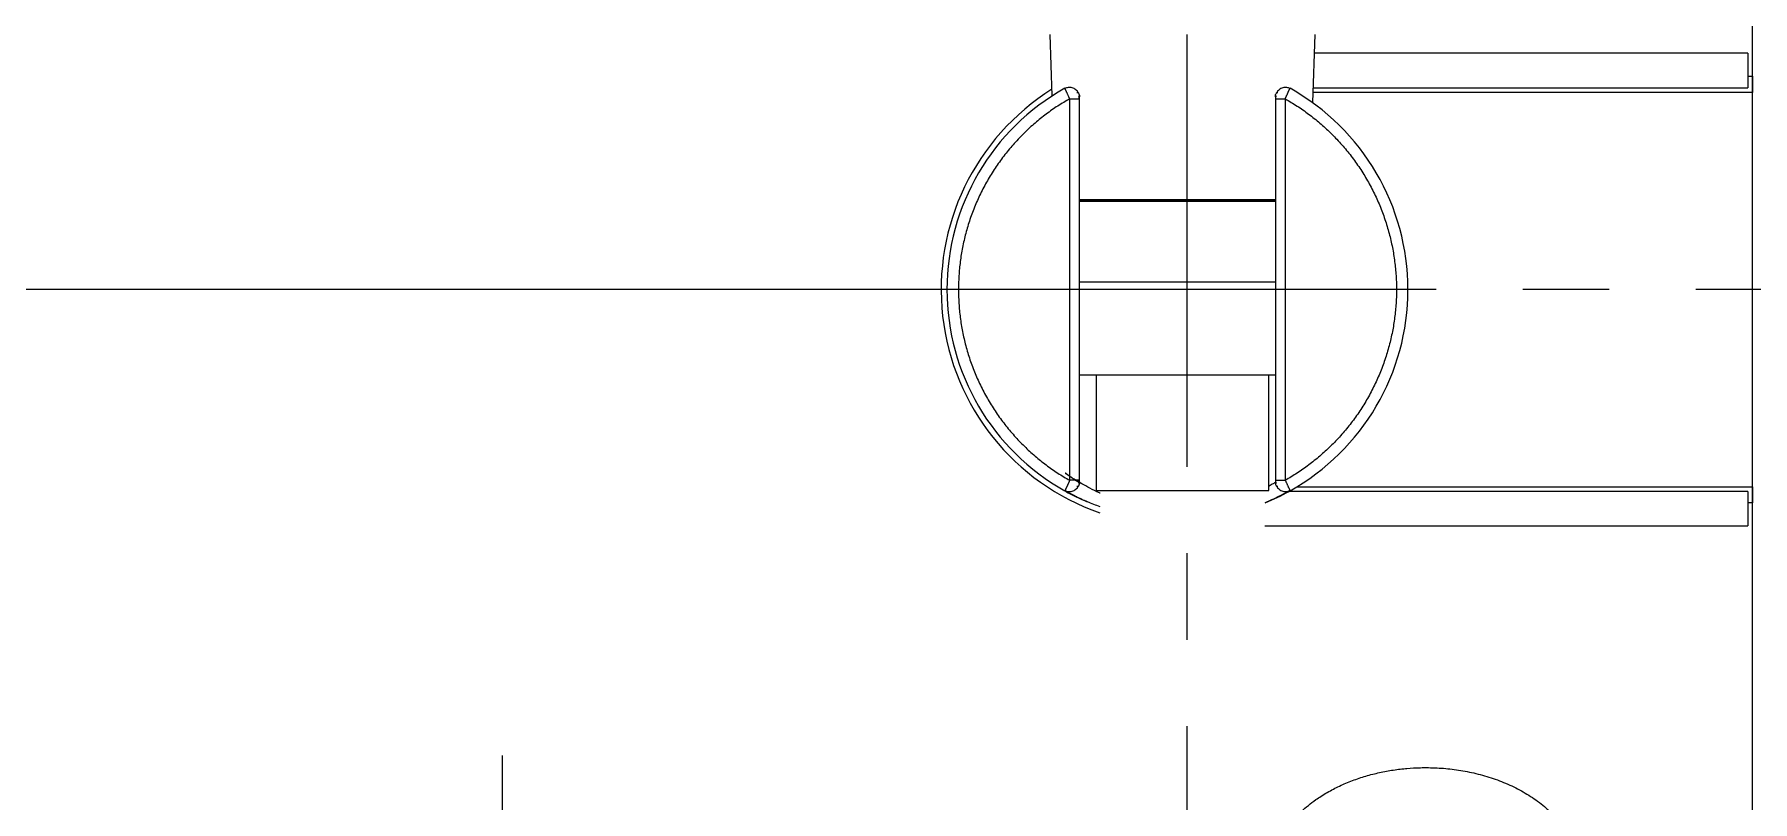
# Model space of a CAD drawing. Extents: x 6453 to 7582, y 0 to 827.
# Drawn here: x 7103.5 to 7252.6, y 235.1 to 301.6 of the extents above; entities that cross this region are included whole.
import ezdxf

# ---------------------------------------------------------------- set-up
doc = ezdxf.new("R2010")
doc.units = 0
doc.header["$LTSCALE"] = 30
doc.header["$MEASUREMENT"] = 0
doc.linetypes.add('CENTER', pattern=[2, 1.25, -0.25, 0.25, -0.25])
doc.layers.get('0').update_dxf_attribs({"linetype": 'CONTINUOUS'})
doc.layers.add('1', color=7, linetype='CONTINUOUS')
doc.layers.add('DEF_LAYER_ASSEM_MEMBER', color=7, linetype='CONTINUOUS')
doc.layers.add('치수선', color=7, linetype='CONTINUOUS', lineweight=20)

msp = doc.modelspace()

# ---------------------------------------------------------------- linework, layer by layer
at = {"color": 5, "lineweight": 9, "ltscale": 0.5}
msp.add_line((7200.82, 279.51), (6996.54, 279.51), dxfattribs=at)
at = {"layer": '1', "color": 7, "linetype": 'Continuous', "lineweight": 18}
for p, q in [((7191.79, 296.3), (7191.62, 301.64)), ((7214.59, 301.63), (7214.39, 295.72)), ((7252.16, 300.01), (7214.53, 300.01)), ((7252.16, 300.01), (7252.16, 297.01)), ((7214.43, 297.01), (7252.16, 297.01)), ((7252.16, 298.01), (7252.56, 298.01)), ((7252.56, 298.01), (7252.56, 296.61)), ((7194.16, 262.97), (7194.16, 296.05)), ((7211.16, 296.05), (7211.16, 262.97)), ((7252.56, 296.61), (7214.42, 296.61)), ((7252.56, 262.41), (7252.56, 296.61)), ((7211.16, 287.24), (7194.16, 287.24)), ((7194.16, 287.24), (7211.16, 287.24)), ((7211.16, 272.09), (7194.16, 272.09)), ((7195.6, 272.09), (7195.6, 262.09)), ((7210.6, 262.09), (7210.6, 272.09)), ((7213.04, 262.41), (7252.56, 262.41)), ((7252.56, 262.41), (7252.56, 261.01)), ((7195.6, 262.09), (7210.6, 262.09)), ((7252.16, 262.01), (7212.34, 262.01)), ((7252.16, 262.01), (7252.16, 259.01)), ((7252.56, 261.01), (7252.16, 261.01)), ((7210.25, 259.01), (7252.16, 259.01))]:
    msp.add_line(p, q, dxfattribs=at)
for radius, start, end in [(20.5, 122.0794, 250.8469), (20, 119.2257, 180), (20, 0, 60.7743), (20, 180, 240.7743), (20, 299.2257, 0), (20, 240.9834, 246.9684), (20, 292.3341, 298.9491)]:
    msp.add_arc((7202.66, 279.51), radius, start, end, dxfattribs=at)
for points, degree, knots in [([(7194.07, 296.56), (7194.04, 296.61), (7193.98, 296.71), (7193.85, 296.84), (7193.69, 296.94), (7193.52, 297), (7193.34, 297.04), (7193.13, 297.03), (7192.98, 296.99), (7192.89, 296.94)], 3, [0, 0, 0, 0, 0.126781, 0.258688, 0.392921, 0.52637, 0.656037, 0.779411, 1, 1, 1, 1]), ([(7192.91, 296.95), (7192.9, 296.95), (7192.9, 296.95), (7192.9, 296.96), (7192.9, 296.96), (7192.9, 296.96), (7192.9, 296.97), (7192.9, 296.97), (7192.9, 296.97), (7192.9, 296.97)], 3, [0, 0, 0, 0, 0.040438, 0.201895, 0.362738, 0.522969, 0.682589, 0.841599, 1, 1, 1, 1]), ([(7212.43, 296.94), (7212.34, 296.99), (7212.2, 297.03), (7211.98, 297.04), (7211.8, 297), (7211.63, 296.94), (7211.48, 296.84), (7211.35, 296.71), (7211.28, 296.61), (7211.26, 296.56)], 3, [0, 0, 0, 0, 0.220589, 0.343963, 0.47363, 0.607079, 0.741312, 0.873219, 1, 1, 1, 1]), ([(7212.42, 296.95), (7212.42, 296.95), (7212.42, 296.95), (7212.42, 296.96), (7212.42, 296.96), (7212.43, 296.96), (7212.43, 296.97), (7212.43, 296.97), (7212.43, 296.97), (7212.43, 296.97)], 3, [0, 0, 0, 0, 0.027195, 0.192026, 0.355832, 0.51857, 0.6802, 0.840687, 1, 1, 1, 1]), ([(7194.14, 296.42), (7194.13, 296.45), (7194.11, 296.52), (7194.07, 296.58), (7194.01, 296.59), (7193.97, 296.58), (7193.94, 296.56)], 3, [0, 0, 0, 0, 0.21733, 0.463553, 0.736318, 1, 1, 1, 1]), ([(7194.07, 296.25), (7194.08, 296.27), (7194.11, 296.29), (7194.12, 296.3), (7194.13, 296.3)], 3, [0, 0, 0, 0, 0.711691, 1, 1, 1, 1]), ([(7194.14, 296.05), (7194.14, 296.1), (7194.14, 296.16), (7194.14, 296.25), (7194.14, 296.28), (7194.14, 296.3)], 3, [0, 0, 0, 0, 0.49339, 0.744622, 1, 1, 1, 1]), ([(7211.38, 296.56), (7211.36, 296.58), (7211.31, 296.59), (7211.26, 296.58), (7211.21, 296.52), (7211.19, 296.45), (7211.18, 296.42)], 3, [0, 0, 0, 0, 0.263681, 0.536446, 0.78267, 1, 1, 1, 1]), ([(7211.18, 296.3), (7211.18, 296.28), (7211.18, 296.25), (7211.18, 296.16), (7211.18, 296.1), (7211.18, 296.05)], 3, [0, 0, 0, 0, 0.255378, 0.50661, 1, 1, 1, 1]), ([(7211.2, 296.3), (7211.2, 296.3), (7211.22, 296.29), (7211.24, 296.27), (7211.26, 296.25)], 3, [0, 0, 0, 0, 0.288305, 1, 1, 1, 1]), ([(7211.19, 287.29), (7211.04, 287.29), (7210.08, 287.29), (7209.12, 287.29), (7208.19, 287.29), (7207.15, 287.29), (7206.16, 287.29), (7205.1, 287.29), (7204.11, 287.29), (7202.09, 287.29), (7201.1, 287.29), (7200.05, 287.29), (7199.05, 287.29), (7198.01, 287.29), (7197.08, 287.29), (7196.13, 287.29), (7194.67, 287.29), (7194.13, 287.29)], 2, [0, 0, 0, 0.02165, 0.132678, 0.132678, 0.243706, 0.243706, 0.354734, 0.354734, 0.465762, 0.57679, 0.57679, 0.687817, 0.687817, 0.798845, 0.798845, 0.909873, 1, 1, 1]), ([(7194.13, 287.19), (7194.67, 287.19), (7196.13, 287.19), (7197.08, 287.19), (7198.01, 287.19), (7199.05, 287.19), (7200.05, 287.19), (7201.1, 287.19), (7202.09, 287.19), (7204.11, 287.19), (7205.1, 287.19), (7206.16, 287.19), (7207.15, 287.19), (7208.19, 287.19), (7209.12, 287.19), (7210.08, 287.19), (7211.04, 287.19), (7211.19, 287.19)], 2, [0, 0, 0, 0.090102, 0.201133, 0.201133, 0.312163, 0.312163, 0.423194, 0.423194, 0.534225, 0.645256, 0.645256, 0.756287, 0.756287, 0.867318, 0.867318, 0.978349, 1, 1, 1]), ([(7192.89, 262.09), (7192.98, 262.04), (7193.13, 262), (7193.34, 261.99), (7193.52, 262.03), (7193.69, 262.09), (7193.85, 262.19), (7193.98, 262.32), (7194.04, 262.42), (7194.07, 262.46)], 3, [0, 0, 0, 0, 0.220589, 0.343963, 0.47363, 0.607079, 0.741312, 0.873219, 1, 1, 1, 1]), ([(7193.94, 262.47), (7193.97, 262.45), (7194.01, 262.44), (7194.07, 262.45), (7194.11, 262.51), (7194.13, 262.58), (7194.14, 262.61)], 3, [0, 0, 0, 0, 0.263681, 0.536446, 0.78267, 1, 1, 1, 1]), ([(7194.13, 262.73), (7194.12, 262.73), (7194.11, 262.74), (7194.08, 262.76), (7194.07, 262.78)], 3, [0, 0, 0, 0, 0.288305, 1, 1, 1, 1]), ([(7194.14, 262.73), (7194.14, 262.75), (7194.14, 262.78), (7194.14, 262.87), (7194.14, 262.93), (7194.14, 262.98)], 3, [0, 0, 0, 0, 0.255378, 0.50661, 1, 1, 1, 1]), ([(7211.18, 262.98), (7211.18, 262.93), (7211.18, 262.87), (7211.18, 262.78), (7211.18, 262.75), (7211.18, 262.73)], 3, [0, 0, 0, 0, 0.49339, 0.744622, 1, 1, 1, 1]), ([(7211.18, 262.61), (7211.19, 262.58), (7211.21, 262.51), (7211.26, 262.45), (7211.31, 262.44), (7211.36, 262.45), (7211.38, 262.47)], 3, [0, 0, 0, 0, 0.21733, 0.463553, 0.736318, 1, 1, 1, 1]), ([(7211.26, 262.78), (7211.24, 262.76), (7211.22, 262.74), (7211.2, 262.73), (7211.2, 262.73)], 3, [0, 0, 0, 0, 0.711691, 1, 1, 1, 1]), ([(7211.26, 262.46), (7211.28, 262.42), (7211.35, 262.32), (7211.48, 262.19), (7211.63, 262.09), (7211.8, 262.03), (7211.98, 261.99), (7212.2, 262), (7212.34, 262.04), (7212.43, 262.09)], 3, [0, 0, 0, 0, 0.126781, 0.258688, 0.392921, 0.52637, 0.656037, 0.779411, 1, 1, 1, 1]), ([(7192.9, 262.11), (7192.99, 262.06), (7193.27, 261.9), (7193.6, 261.72), (7193.86, 261.58)], 3, [0, 0, 0, 0, 0.316303, 1, 1, 1, 1]), ([(7192.91, 262.08), (7192.91, 262.08), (7192.9, 262.08), (7192.9, 262.07), (7192.9, 262.07), (7192.9, 262.06), (7192.9, 262.06), (7192.9, 262.06), (7192.9, 262.06), (7192.9, 262.06)], 3, [0, 0, 0, 0, 0.027195, 0.192026, 0.355832, 0.51857, 0.6802, 0.840687, 1, 1, 1, 1]), ([(7195.95, 260.67), (7195.76, 260.74), (7195.39, 260.88), (7194.86, 261.1), (7194.42, 261.29), (7194.06, 261.46), (7193.85, 261.56), (7193.73, 261.62), (7193.71, 261.63)], 3, [0, 0, 0, 0, 0.217625, 0.44705, 0.67595, 0.818773, 0.960607, 1, 1, 1, 1]), ([(7210.85, 261.27), (7210.85, 261.27), (7210.68, 261.19), (7210.48, 261.11), (7210.28, 261.02), (7210.26, 261.01)], 3, [0, 0, 0, 0, 0.000232, 0.901021, 1, 1, 1, 1]), ([(7210.67, 261.21), (7211.15, 261.44), (7211.73, 261.72), (7212.19, 261.98), (7212.3, 262.05)], 3, [0, 0, 0, 0, 0.730204, 1, 1, 1, 1]), ([(7212.42, 262.08), (7212.42, 262.08), (7212.42, 262.08), (7212.42, 262.07), (7212.42, 262.07), (7212.43, 262.06), (7212.43, 262.06), (7212.43, 262.06), (7212.43, 262.06), (7212.43, 262.06)], 3, [0, 0, 0, 0, 0.040438, 0.201895, 0.362738, 0.522969, 0.682589, 0.841599, 1, 1, 1, 1])]:
    msp.add_open_spline(points, degree=degree, knots=knots, dxfattribs=at)
at = {"layer": '1', "color": 7, "linetype": 'Continuous', "lineweight": 13}
for points, knots in [([(7193.31, 296.05), (7193.31, 296.06), (7193.31, 296.07), (7193.3, 296.08), (7193.29, 296.1), (7193.28, 296.12), (7193.27, 296.14), (7193.26, 296.16), (7193.25, 296.18), (7193.24, 296.21), (7193.22, 296.26), (7193.19, 296.32), (7193.15, 296.41), (7193.11, 296.49), (7193.08, 296.57), (7193.05, 296.64), (7193.02, 296.69), (7193.01, 296.72), (7193, 296.74), (7192.99, 296.76), (7192.98, 296.78), (7192.97, 296.8), (7192.96, 296.82), (7192.96, 296.83), (7192.95, 296.85), (7192.94, 296.86), (7192.94, 296.88), (7192.93, 296.89), (7192.93, 296.9), (7192.92, 296.91), (7192.92, 296.92), (7192.91, 296.93), (7192.91, 296.94), (7192.91, 296.95), (7192.91, 296.95), (7192.91, 296.95)], [0, 0, 0, 0, 0.010706, 0.022718, 0.036038, 0.050665, 0.066598, 0.083839, 0.102387, 0.122242, 0.143404, 0.225842, 0.286845, 0.362736, 0.435746, 0.505877, 0.573129, 0.597932, 0.622644, 0.647265, 0.671796, 0.696237, 0.720587, 0.744848, 0.769018, 0.793099, 0.81709, 0.840992, 0.864804, 0.888527, 0.91216, 0.935705, 0.959161, 0.982529, 1, 1, 1, 1]), ([(7212.01, 296.05), (7212.01, 296.06), (7212.02, 296.07), (7212.03, 296.08), (7212.03, 296.1), (7212.04, 296.11), (7212.05, 296.13), (7212.05, 296.14), (7212.06, 296.16), (7212.07, 296.17), (7212.07, 296.19), (7212.08, 296.2), (7212.09, 296.22), (7212.09, 296.23), (7212.1, 296.25), (7212.11, 296.26), (7212.11, 296.28), (7212.12, 296.29), (7212.13, 296.31), (7212.13, 296.32), (7212.14, 296.33), (7212.15, 296.35), (7212.15, 296.36), (7212.16, 296.38), (7212.17, 296.39), (7212.18, 296.42), (7212.2, 296.45), (7212.22, 296.5), (7212.24, 296.55), (7212.26, 296.59), (7212.27, 296.63), (7212.29, 296.67), (7212.31, 296.71), (7212.34, 296.77), (7212.36, 296.82), (7212.38, 296.86), (7212.39, 296.89), (7212.4, 296.91), (7212.41, 296.92), (7212.41, 296.93), (7212.41, 296.94), (7212.42, 296.95), (7212.42, 296.95), (7212.42, 296.95)], [0, 0, 0, 0, 0.01196, 0.023918, 0.035874, 0.04783, 0.059784, 0.071736, 0.083688, 0.095639, 0.107589, 0.119539, 0.131487, 0.143436, 0.155384, 0.167332, 0.179281, 0.19123, 0.203181, 0.215132, 0.227086, 0.239042, 0.251, 0.262962, 0.274927, 0.286897, 0.33068, 0.373487, 0.415335, 0.456224, 0.496161, 0.535162, 0.573246, 0.650071, 0.723229, 0.792742, 0.858677, 0.883281, 0.907724, 0.932004, 0.956125, 0.980091, 1, 1, 1, 1]), ([(7193.31, 262.97), (7193.31, 262.97), (7193.31, 262.96), (7193.3, 262.94), (7193.29, 262.93), (7193.28, 262.91), (7193.28, 262.9), (7193.27, 262.88), (7193.26, 262.87), (7193.26, 262.86), (7193.25, 262.84), (7193.24, 262.83), (7193.24, 262.81), (7193.23, 262.8), (7193.22, 262.78), (7193.22, 262.77), (7193.21, 262.75), (7193.2, 262.74), (7193.2, 262.72), (7193.19, 262.71), (7193.18, 262.69), (7193.18, 262.68), (7193.17, 262.67), (7193.17, 262.65), (7193.16, 262.64), (7193.15, 262.61), (7193.13, 262.57), (7193.11, 262.53), (7193.09, 262.48), (7193.07, 262.44), (7193.05, 262.4), (7193.03, 262.36), (7193.01, 262.32), (7192.99, 262.26), (7192.96, 262.21), (7192.94, 262.16), (7192.93, 262.14), (7192.92, 262.12), (7192.92, 262.11), (7192.91, 262.1), (7192.91, 262.09), (7192.91, 262.08), (7192.91, 262.08), (7192.91, 262.08)], [0, 0, 0, 0, 0.01196, 0.023918, 0.035874, 0.04783, 0.059784, 0.071736, 0.083688, 0.095639, 0.107589, 0.119539, 0.131487, 0.143436, 0.155384, 0.167332, 0.179281, 0.19123, 0.203181, 0.215132, 0.227086, 0.239042, 0.251, 0.262962, 0.274927, 0.286897, 0.33068, 0.373487, 0.415335, 0.456224, 0.496161, 0.535162, 0.573246, 0.650071, 0.723229, 0.792742, 0.858677, 0.883281, 0.907724, 0.932004, 0.956125, 0.980091, 1, 1, 1, 1]), ([(7195.95, 261.86), (7195.93, 261.86), (7195.91, 261.87), (7195.6, 262.01), (7195.33, 262.15), (7194.81, 262.41), (7194.58, 262.55), (7194.14, 262.8), (7193.95, 262.92), (7193.69, 263.08), (7193.61, 263.13), (7193.46, 263.23), (7193.33, 263.32), (7193.22, 263.39), (7193.12, 263.46), (7193.04, 263.52), (7192.99, 263.56), (7192.95, 263.58), (7192.94, 263.59), (7192.93, 263.6), (7192.93, 263.6), (7192.95, 263.58), (7192.97, 263.57), (7193.02, 263.53), (7193.05, 263.51), (7193.13, 263.46), (7193.17, 263.43), (7193.28, 263.35), (7193.34, 263.31), (7193.47, 263.22), (7193.54, 263.18), (7193.78, 263.02), (7193.95, 262.91), (7194.15, 262.79)], [0, 0, 0, 0, 0.005529, 0.005529, 0.105142, 0.105142, 0.204755, 0.204755, 0.304368, 0.304368, 0.354174, 0.354174, 0.403981, 0.453788, 0.453788, 0.503594, 0.553401, 0.553401, 0.603207, 0.603207, 0.653014, 0.653014, 0.70282, 0.70282, 0.752627, 0.752627, 0.802433, 0.802433, 0.85224, 0.85224, 0.902047, 0.902047, 1, 1, 1, 1]), ([(7211.21, 262.82), (7211.14, 262.77), (7211.05, 262.72), (7210.86, 262.61), (7210.74, 262.54), (7210.62, 262.47)], [0, 0, 0, 0, 0.436967, 0.436967, 1, 1, 1, 1]), ([(7212.01, 262.97), (7212.01, 262.97), (7212.02, 262.96), (7212.03, 262.95), (7212.03, 262.93), (7212.04, 262.91), (7212.05, 262.89), (7212.06, 262.87), (7212.07, 262.85), (7212.08, 262.82), (7212.11, 262.77), (7212.14, 262.7), (7212.17, 262.62), (7212.21, 262.54), (7212.25, 262.46), (7212.28, 262.39), (7212.3, 262.34), (7212.32, 262.31), (7212.33, 262.29), (7212.33, 262.27), (7212.34, 262.25), (7212.35, 262.23), (7212.36, 262.21), (7212.37, 262.19), (7212.37, 262.18), (7212.38, 262.16), (7212.39, 262.15), (7212.39, 262.14), (7212.4, 262.13), (7212.4, 262.12), (7212.41, 262.11), (7212.41, 262.1), (7212.41, 262.09), (7212.42, 262.08), (7212.42, 262.08), (7212.42, 262.08)], [0, 0, 0, 0, 0.010706, 0.022718, 0.036038, 0.050665, 0.066598, 0.083839, 0.102387, 0.122242, 0.143404, 0.225842, 0.286845, 0.362736, 0.435746, 0.505877, 0.573129, 0.597932, 0.622644, 0.647265, 0.671796, 0.696237, 0.720587, 0.744848, 0.769018, 0.793099, 0.81709, 0.840992, 0.864804, 0.888527, 0.91216, 0.935705, 0.959161, 0.982529, 1, 1, 1, 1])]:
    msp.add_open_spline(points, degree=3, knots=knots, dxfattribs=at)
for points in [[(7193.31, 296.05), (7183.66, 290.6), (7183.66, 279.51), (7183.66, 268.43), (7193.31, 262.97)], [(7212.01, 296.05), (7221.66, 290.6), (7221.66, 279.51), (7221.66, 268.43), (7212.01, 262.97)]]:
    msp.add_rational_spline(points, [1, 0.863743382944, 1, 0.863743382944, 1], degree=2, knots=[0, 0, 0, 0.5, 0.5, 1, 1, 1], dxfattribs=at)
for points in [[(7193.31, 262.97), (7193.31, 296.05)], [(7212.01, 296.05), (7212.01, 262.97)]]:
    msp.add_open_spline(points, degree=1, dxfattribs=at)
at = {"layer": '1', "color": 7, "linetype": 'Continuous', "lineweight": 18}
for points, weights, degree in [([(7193.31, 296.05), (7194.16, 296.05), (7194.16, 296.05)], [1, 0.707112041649, 1], 2), ([(7211.16, 262.97), (7211.16, 262.97), (7212.01, 262.97)], [1, 0.707112041649, 1], 2), ([(7211.16, 262.8), (7211.16, 262.74), (7211.17, 262.67), (7211.18, 262.61)], [1.32813506236, 1.27326787392, 1.22528140789, 1.18417566427], 3)]:
    msp.add_rational_spline(points, weights, degree=degree, dxfattribs=at)
for points, degree in [([(7194.14, 296.42), (7194.15, 296.36), (7194.16, 296.29), (7194.16, 296.23)], 3), ([(7194.16, 296.05), (7194.16, 296.07), (7194.16, 296.1), (7194.16, 296.14), (7194.16, 296.18), (7194.16, 296.21), (7194.16, 296.22), (7194.16, 296.23), (7194.16, 296.23)], 3), ([(7211.16, 296.23), (7211.16, 296.29), (7211.17, 296.36), (7211.18, 296.42)], 3), ([(7211.16, 296.23), (7211.16, 296.23), (7211.16, 296.22), (7211.16, 296.21), (7211.16, 296.18), (7211.16, 296.14), (7211.16, 296.1), (7211.16, 296.07), (7211.16, 296.05)], 3), ([(7211.16, 296.05), (7212.01, 296.05)], 1), ([(7194.16, 262.97), (7193.31, 262.97)], 1), ([(7194.16, 262.8), (7194.16, 262.74), (7194.15, 262.67), (7194.14, 262.61)], 3), ([(7194.16, 262.8), (7194.16, 262.8), (7194.16, 262.81), (7194.16, 262.82), (7194.16, 262.85), (7194.16, 262.89), (7194.16, 262.93), (7194.16, 262.96), (7194.16, 262.97)], 3), ([(7211.16, 262.97), (7211.16, 262.96), (7211.16, 262.93), (7211.16, 262.89), (7211.16, 262.85), (7211.16, 262.82), (7211.16, 262.81), (7211.16, 262.8), (7211.16, 262.8)], 3), ([(7212.28, 261.99), (7212.39, 262.06)], 1), ([(7212.38, 262.09), (7212.4, 262.11), (7212.43, 262.13), (7212.45, 262.14)], 3)]:
    msp.add_open_spline(points, degree=degree, dxfattribs=at)
for points, weights, knots in [([(7194.13, 280.19), (7197.42, 280.19), (7203.1, 280.19), (7207.92, 280.19), (7211.19, 280.19)], [0.859592020038, 0.823815589605, 1, 0.846368410123, 0.853905900935], [0, 0, 0, 0.53419, 0.53419, 1, 1, 1]), ([(7211.06, 230.71), (7213.52, 238.06), (7224.2, 238.06), (7237.7, 238.06), (7237.7, 228.51)], [0.922407791121, 0.753136788882, 1, 0.707106779268, 1], [0, 0, 0, 0.45736, 0.45736, 1, 1, 1])]:
    msp.add_rational_spline(points, weights, degree=2, knots=knots, dxfattribs=at)
at = {"layer": 'DEF_LAYER_ASSEM_MEMBER', "color": 1, "linetype": 'CENTER', "lineweight": 5}
for p, q in [((7203.47, 301.64), (7203.47, 146.89)), ((7285.12, 279.51), (7200.82, 279.51)), ((7144.07, 239.1), (7144.07, 146.89))]:
    msp.add_line(p, q, dxfattribs=at)
at = {"layer": '치수선'}
msp.add_line((7252.56, 102.19), (7252.56, 624.75), dxfattribs=at)

doc.saveas('drawing.dxf')
